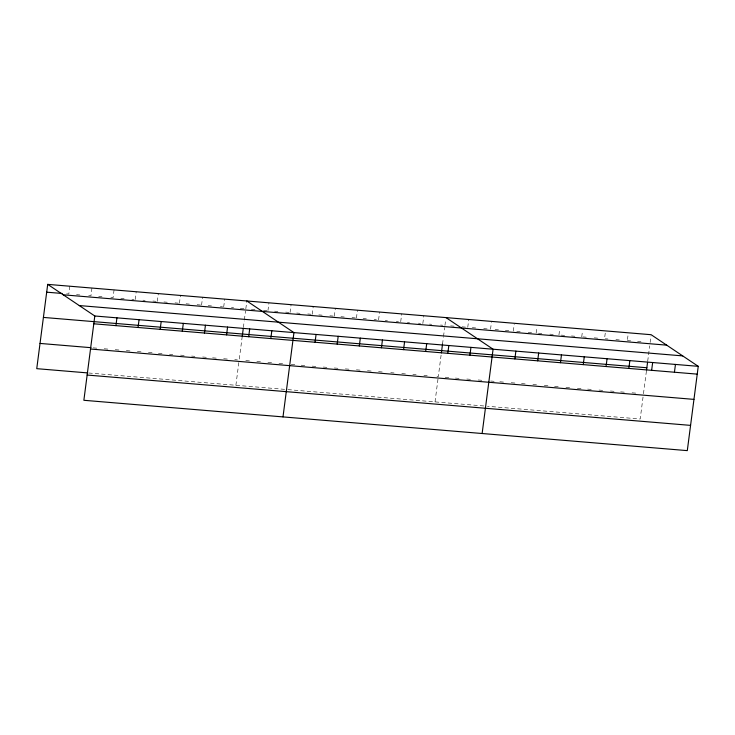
<?xml version="1.0" encoding="UTF-8"?>
<svg xmlns="http://www.w3.org/2000/svg" width="735" height="735" viewBox="0 0 735 735"><rect width="100%" height="100%" fill="white"/><g stroke="black" fill="none" stroke-linecap="round" stroke-linejoin="round"><path stroke-width="0.55" stroke-dasharray="3.67 2.76" d="M69.825 286.218L68.814 294.028L65.489 293.743M91.948 288.065L90.938 295.865L87.621 295.589M114.072 289.912L113.061 297.712L109.745 297.436M135.185 299.558L136.205 291.758M157.318 301.405L158.328 293.605M179.441 303.252L180.452 295.452M201.565 305.098L202.584 297.298M223.697 306.945L224.708 299.136M235.889 385.278L239.022 361.133M242.247 336.29L239.16 360.04L234.741 359.672M243.395 327.452L244.25 320.864M244.397 319.762L245.536 310.988M245.821 308.792L246.831 300.983M267.944 310.639L268.964 302.829M290.068 312.485L291.088 304.676M312.2 314.332L313.211 306.523M334.324 316.169L335.335 308.369M356.447 318.016L357.467 310.216M378.58 319.863L379.591 312.063M400.704 321.709L401.714 313.909M422.827 323.556L423.847 315.756M435.019 401.889L438.161 377.744M441.092 355.17L438.299 376.651L434.982 376.375M442.534 344.063L443.389 337.475M443.527 336.373L444.666 327.599M444.951 325.403L445.676 319.826M467.754 327.305L468.765 319.504M490.548 329.207L491.421 322.518M513.342 331.108L514.215 324.42M536.146 333.01L536.862 327.433M558.94 334.912L559.666 329.335M581.734 336.814L582.46 331.237M605.254 333.139L604.528 338.716L607.955 339M627.47 339.506L628.195 333.929M643.042 397.056L640.194 419.005L487.452 406.271M643.465 393.767L646.552 370.017M647.7 361.179L649.694 345.808M650.126 342.519L650.989 335.831M76.55 294.671L79.876 294.946M98.683 296.517L102 296.793M120.806 298.364L124.123 298.64M131.868 299.283L134.082 299.467M142.93 300.211L145.144 300.394M152.889 301.038L156.206 301.313M163.951 301.956L167.268 302.241M175.013 302.884L178.339 303.16M186.084 303.803L189.4 304.088M197.145 304.731L200.462 305.007M208.207 305.65L211.524 305.925M220.371 306.67L222.586 306.853M231.442 307.588L233.647 307.772M240.29 308.332L244.709 308.7M251.352 309.251L255.78 309.619M263.525 310.271L266.842 310.547M274.587 311.19L277.904 311.465M285.649 312.109L288.965 312.393M296.71 313.036L300.027 313.312M307.772 313.955L311.089 314.231M318.834 314.883L322.15 315.159M329.896 315.802L333.221 316.078M340.966 316.73L344.283 317.005M352.028 317.649L355.345 317.924M363.09 318.577L366.407 318.852M374.152 319.495L376.366 319.679M385.213 320.423L387.428 320.607M396.275 321.342L398.489 321.526M407.337 322.261L409.551 322.454M418.408 323.189L420.613 323.372M429.47 324.107L431.684 324.291M440.531 325.035L442.746 325.219M450.656 325.881L454.074 326.165M462.049 326.827L465.475 327.112M472.311 327.681L475.729 327.966M483.713 328.637L487.13 328.922M495.105 329.583L498.523 329.868M505.368 330.447L508.785 330.732M516.76 331.393L520.187 331.678M528.162 332.349L531.58 332.633M538.424 333.203L541.842 333.488M549.817 334.149L553.244 334.434M561.218 335.105L564.636 335.39M571.481 335.959L574.899 336.244M582.873 336.906L586.291 337.19M594.275 337.861L597.693 338.146M615.93 339.662L619.348 339.947M627.332 340.617L630.749 340.902M637.585 341.472L641.003 341.757M93.134 347.857L97.553 348.225M104.195 348.776L108.624 349.153M115.257 349.704L119.686 350.071M126.319 350.623L130.747 350.99M137.381 351.55L141.809 351.918M148.442 352.469L152.871 352.837M158.402 353.305L163.933 353.765M169.463 354.224L172.789 354.5M180.525 355.143L184.954 355.519M191.596 356.071L194.913 356.346M202.658 356.989L207.077 357.366M212.608 357.826L217.036 358.193M223.679 358.744L229.21 359.204M245.802 360.591L251.333 361.05M256.864 361.519L261.292 361.886M267.926 362.438L273.457 362.897M278.988 363.366L283.416 363.733M291.161 364.376L295.589 364.744M301.12 365.203L305.539 365.58M312.182 366.131L317.713 366.59M323.244 367.05L327.672 367.417M334.306 367.978L339.836 368.437M345.367 368.896L349.796 369.264M356.429 369.824L361.96 370.284M367.5 370.743L371.919 371.111M378.562 371.671L384.093 372.13M390.726 372.682L394.043 372.957M401.788 373.61L406.216 373.977M412.859 374.528L416.175 374.804M423.92 375.447L427.237 375.732M445.134 377.22L449.701 377.606M455.397 378.075L461.093 378.553M466.798 379.03L471.355 379.407M478.191 379.977L482.757 380.362M490.732 381.024L494.15 381.309M499.846 381.787L504.412 382.163M511.248 382.733L515.805 383.119M521.51 383.596L527.206 384.065M532.903 384.543L537.469 384.919M544.304 385.498L548.861 385.875M554.567 386.353L560.263 386.821M565.959 387.299L570.516 387.685M577.361 388.255L581.918 388.631M587.614 389.109L593.32 389.587M599.016 390.055L603.573 390.441M610.417 391.011L614.975 391.387M620.671 391.865L626.367 392.343M632.072 392.812L636.629 393.197M88.742 373.003L286.779 389.522M287.881 389.614L486.313 406.17"/><path stroke-width="1.1" d="M47.701 284.371L94.806 315.995L83.864 400.29L687.298 450.628L698.25 366.333L651.136 334.71L47.701 284.371L36.75 368.667L87.64 372.911M115.919 325.642L116.938 317.842M138.051 327.488L139.062 319.679M160.175 329.335L161.185 321.526M182.298 331.182L183.318 323.372M204.431 333.029L205.442 325.219M226.555 334.875L227.565 327.066M242.247 336.29L243.257 328.545M248.678 336.713L249.689 328.912M270.802 338.559L271.821 330.759M282.993 416.901L293.945 332.606L246.831 300.983M315.058 342.253L316.068 334.453M337.181 344.099L338.201 336.299M359.314 345.946L360.325 338.137M381.437 347.793L382.448 339.983M403.561 349.639L404.572 341.83M425.684 351.486L426.704 343.677M441.386 352.91L442.534 344.063M447.817 353.333L448.828 345.523M469.941 355.17L470.951 347.37M482.132 433.512L493.084 349.217L445.97 317.603M514.867 358.919L515.878 351.119M537.662 360.821L538.672 353.02M560.456 362.722L561.466 354.922M583.25 364.624L584.27 356.824M606.053 366.526L607.064 358.726M628.848 368.428L629.858 360.628M646.552 370.017L647.563 362.272M651.642 370.33L652.652 362.53M674.436 372.232L675.456 364.431M46.682 292.181L62.172 293.467M63.247 294.808L666.682 345.147M79.261 305.558L682.705 355.896M94.806 315.995L698.25 366.333M43.402 317.419L646.846 367.757M93.795 323.795L697.239 374.133M40.03 343.429L90.919 347.673M90.515 349.033L693.959 399.381M87.143 375.043L690.578 425.381"/></g></svg>
